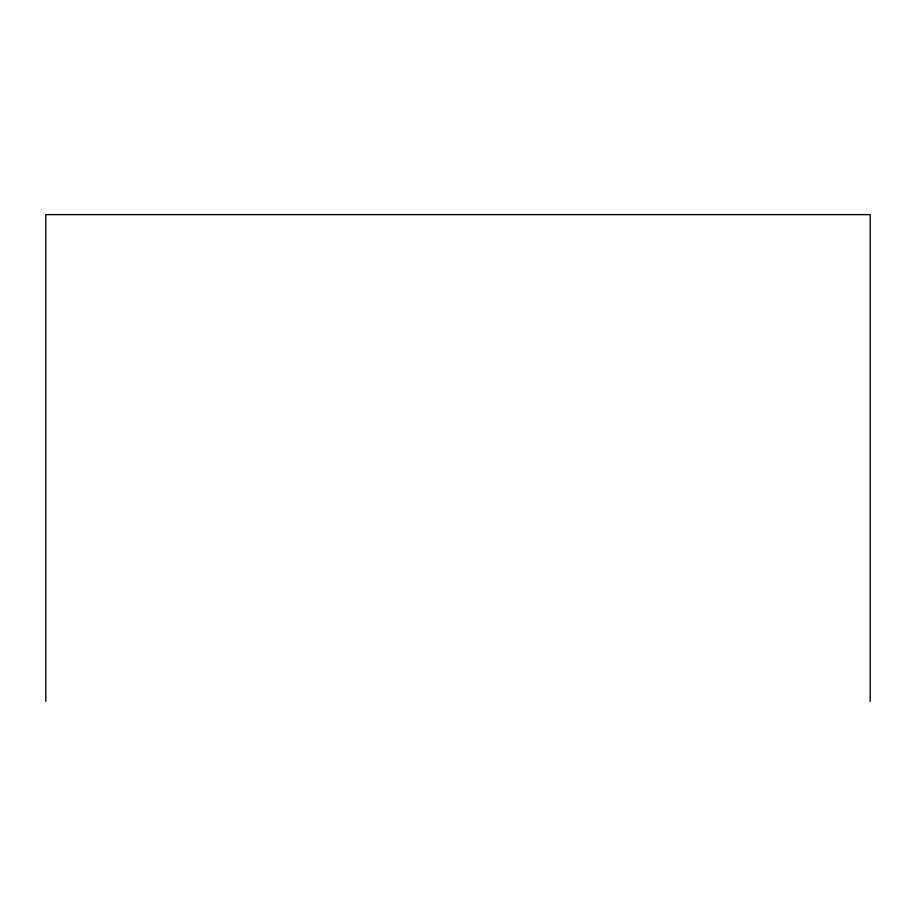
<?xml version="1.0" encoding="UTF-8"?>
<svg xmlns="http://www.w3.org/2000/svg" width="916" height="916" viewBox="0 0 916 916"><rect width="100%" height="100%" fill="white"/><g stroke="black" fill="none" stroke-linecap="round" stroke-linejoin="round"><path stroke-width="1.37" d="M870.2 701.381L870.2 214.619L45.8 214.619L45.8 701.381"/></g></svg>
